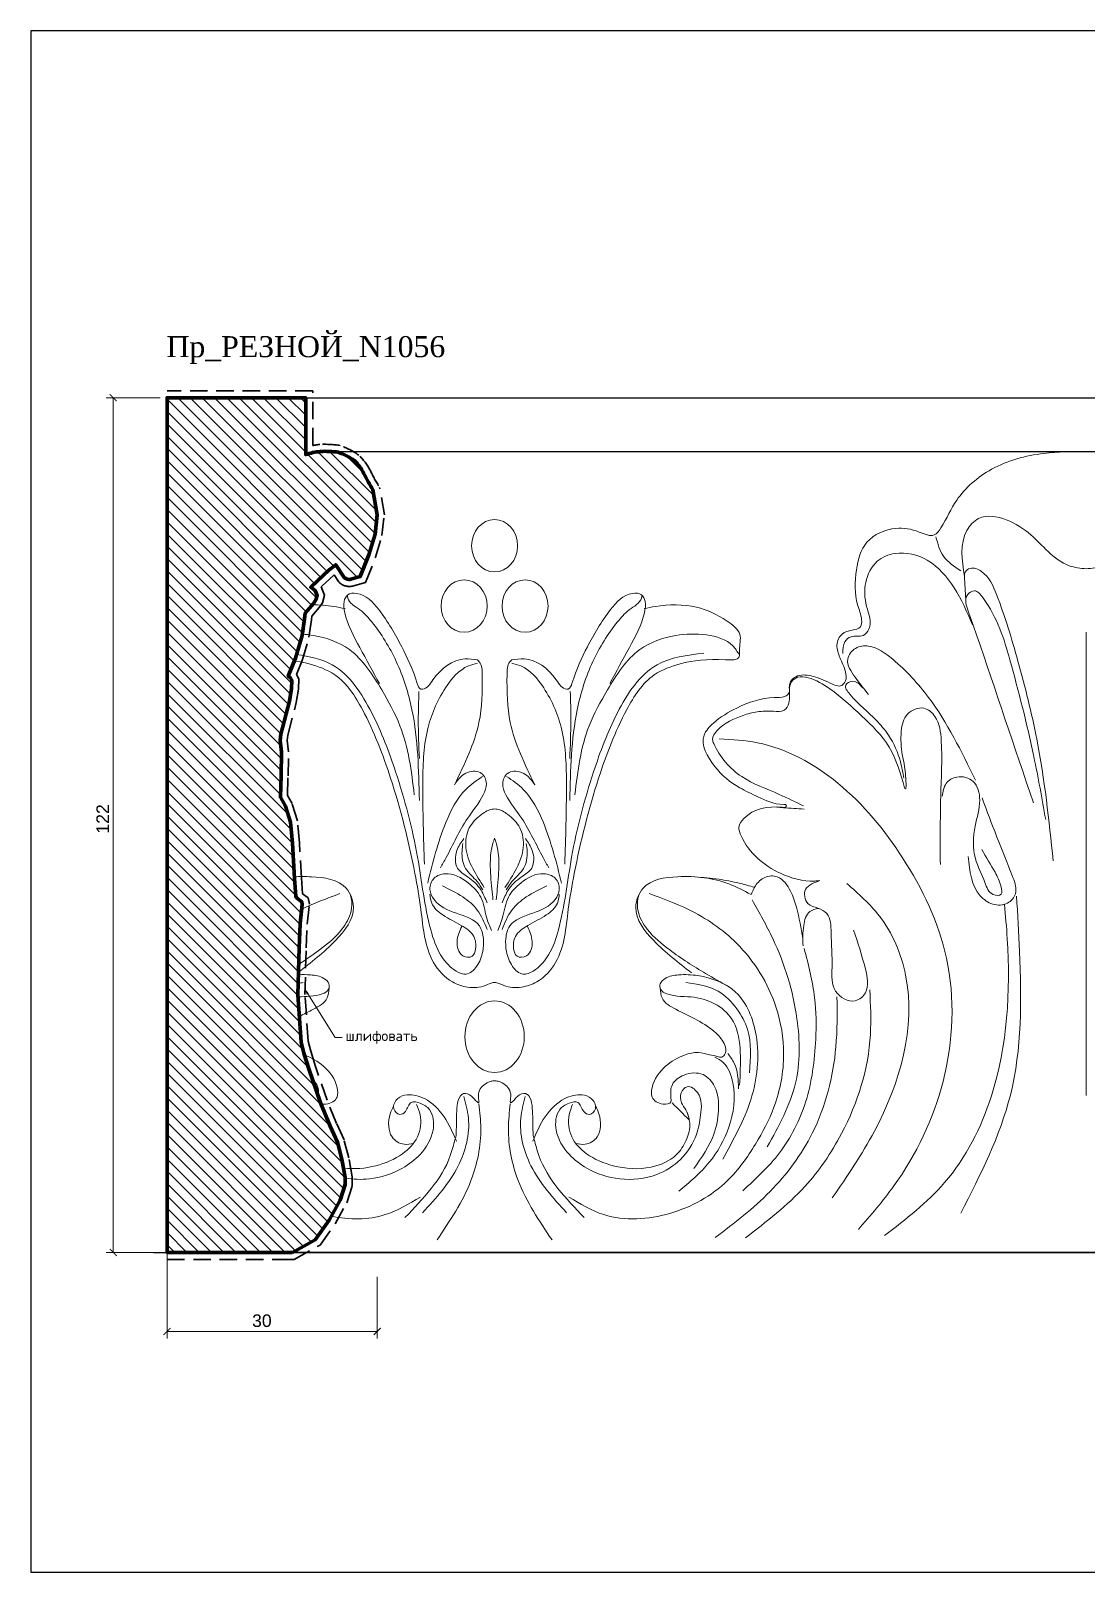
# Model space of a CAD drawing. Header units: millimetres. Extents: x 1309 to 1639, y -569 to -349.
# Drawn here: x 1309.3 to 1459.9, y -569.2 to -349.2 of the extents above; entities that cross this region are included whole.
import ezdxf
from ezdxf import colors
from ezdxf.entities.mleader import LeaderData, LeaderLine
from ezdxf.math import Vec2, Vec3

# ---------------------------------------------------------------- set-up
doc = ezdxf.new("R2010")
doc.units = ezdxf.units.MM
doc.linetypes.add('HIDDEN', pattern=[0.375, 0.25, -0.125])
for name, color, linetype, lineweight in [('0.15', 7, 'Continuous', 15), ('линия 50', 1, 'Continuous', 140), ('служебный слой РАЗМЕРЫ', 7, 'Continuous', 9)]:
    doc.layers.add(name, color=color, linetype=linetype, lineweight=lineweight)
doc.layers.add('Outside panel', color=7, linetype='Continuous', lineweight=18, true_color=0x7f5e57)
doc.layers.add('размеры в модели', color=7, linetype='Continuous')
doc.styles.add('ELECT', font='times.ttf')
doc.styles.get("Standard").update_dxf_attribs({"font": 'arial.ttf'})
doc.styles.add('ЕСКД профили текст', font='isocpeur.ttf')
doc.dimstyles.new('M_1', dxfattribs={"dimtxt": 1.8, "dimasz": 1, "dimexe": 1, "dimexo": 1, "dimgap": 0.6, "dimtad": 1, "dimdec": 0, "dimdsep": 46, "dimtxsty": 'Standard', "dimblk": 'ARCHTICK', "dimcen": -5, "dimclrd": 7, "dimclre": 7, "dimclrt": 7, "dimadec": 0, "dimazin": 0, "dimtfac": 1, "dimtdec": 0, "dimtmove": 0, "dimatfit": 3, "dimfxl": 1, "dimtolj": 1, "dimtzin": 0, "dimlwd": 5, "dimlwe": 5, "dimarcsym": 0})

# ---------------------------------------------------------------- blocks, each defined once
blk = doc.blocks.new('_ArchTick')
at = {"color": 0, "linetype": 'ByBlock', "const_width": 0.15}
blk.add_lwpolyline([(-0.5, -0.5), (0.5, 0.5)], dxfattribs=at)
blk = doc.blocks.new('*D3')
at = {"layer": 'Defpoints', "color": 0, "ltscale": 1000, "transparency": 16777216}
for p in [(1328.7, -420.37), (1358.7, -526.08), (1358.7, -534.86)]:
    blk.add_point(p, dxfattribs=at)
at = {"layer": 'размеры в модели', "color": 7, "lineweight": 5, "ltscale": 1000, "transparency": 16777216}
for p, q in [((1328.7, -421.37), (1328.7, -535.86)), ((1358.7, -527.08), (1358.7, -535.86)), ((1328.7, -534.86), (1358.7, -534.86))]:
    blk.add_line(p, q, dxfattribs=at)
at = {"layer": 'размеры в модели', "color": 7, "lineweight": 5, "ltscale": 1000, "transparency": 16777216, "rotation": 180}
blk.add_blockref('_ArchTick', (1328.7, -534.86), dxfattribs=at)
at = {"layer": 'размеры в модели', "color": 7, "lineweight": 5, "ltscale": 1000, "transparency": 16777216}
blk.add_blockref('_ArchTick', (1358.7, -534.86), dxfattribs=at)
at = {"layer": 'размеры в модели', "color": 7, "ltscale": 1000, "transparency": 16777216, "insert": (1342.23, -533.34), "char_height": 1.8, "attachment_point": 5}
blk.add_mtext('\\A1;30', dxfattribs=at)
blk = doc.blocks.new('*D2')
at = {"layer": 'Defpoints', "color": 0, "ltscale": 1000, "transparency": 16777216}
for p in [(1328.7, -401.59), (1321.02, -523.59), (1328.7, -523.59)]:
    blk.add_point(p, dxfattribs=at)
at = {"layer": 'размеры в модели', "color": 7, "lineweight": 5, "ltscale": 1000, "transparency": 16777216}
for p, q in [((1327.7, -401.59), (1320.02, -401.59)), ((1321.02, -401.59), (1321.02, -523.59)), ((1327.7, -523.59), (1320.02, -523.59))]:
    blk.add_line(p, q, dxfattribs=at)
for p, rotation in [((1321.02, -401.59), 90), ((1321.02, -523.59), 270)]:
    blk.add_blockref('_ArchTick', p, dxfattribs=dict(at, rotation=rotation))
at = {"layer": 'размеры в модели', "color": 7, "ltscale": 1000, "transparency": 16777216, "insert": (1319.51, -461.71), "char_height": 1.8, "attachment_point": 5, "rotation": 90}
blk.add_mtext('\\A1;122', dxfattribs=at)

msp = doc.modelspace()

# ---------------------------------------------------------------- hatches: boundary and pattern name
at = {"layer": 'Outside panel', "ltscale": 1000}
h = msp.add_hatch(dxfattribs=at)
h.set_pattern_fill('ANSI31', color=256, scale=9.894831, angle=90)
h.set_pattern_definition([(135, (-309124.835, 93080.4939), (-0.8745877676, -0.8745877676), [])])
edge = h.paths.add_edge_path()
edge.add_line((1346.6, -523.59), (1349.84, -521.78))
edge.add_line((1349.84, -521.78), (1351.83, -518.96))
edge.add_line((1351.83, -518.96), (1353.41, -516.11))
edge.add_line((1353.41, -516.11), (1354.13, -513.91))
edge.add_line((1354.13, -513.91), (1354.13, -512.88))
edge.add_line((1354.13, -512.88), (1353.64, -510.28))
edge.add_line((1353.64, -510.28), (1353, -507.86))
edge.add_line((1353, -507.86), (1351.98, -505.55))
edge.add_line((1351.98, -505.55), (1350.59, -502.22))
edge.add_line((1350.59, -502.22), (1348.92, -497.36))
edge.add_line((1348.92, -497.36), (1348.23, -495.16))
edge.add_line((1348.23, -495.16), (1347.83, -493.58))
edge.add_line((1347.83, -493.58), (1347.38, -486.8))
edge.add_line((1347.38, -486.8), (1347.55, -480.1))
edge.add_line((1347.55, -480.1), (1347.67, -476.64))
edge.add_line((1347.67, -476.64), (1348, -473.92))
edge.add_line((1348, -473.92), (1347.92, -473.53))
edge.add_line((1347.92, -473.53), (1347.18, -472.97))
edge.add_line((1347.18, -472.97), (1347.07, -472.73))
edge.add_line((1347.07, -472.73), (1346.89, -470.21))
edge.add_line((1346.89, -470.21), (1346.59, -465.18))
edge.add_line((1346.59, -465.18), (1346.3, -462.17))
edge.add_line((1346.3, -462.17), (1345.61, -459.89))
edge.add_line((1345.61, -459.89), (1344.88, -458.61))
edge.add_line((1344.88, -458.61), (1344.96, -455.53))
edge.add_line((1344.96, -455.53), (1345.05, -452.18))
edge.add_line((1345.05, -452.18), (1344.85, -450.53))
edge.add_line((1344.85, -450.53), (1344.94, -449.59))
edge.add_line((1344.94, -449.59), (1346.15, -444.9))
edge.add_line((1346.15, -444.9), (1346.45, -443.1))
edge.add_line((1346.45, -443.1), (1346.49, -441.94))
edge.add_line((1346.49, -441.94), (1346.31, -441.59))
edge.add_line((1346.31, -441.59), (1345.99, -441.31))
edge.add_line((1345.99, -441.31), (1347.04, -438.78))
edge.add_line((1347.04, -438.78), (1347.97, -435.53))
edge.add_line((1347.97, -435.53), (1348.33, -433.13))
edge.add_line((1348.33, -433.13), (1348.42, -432.35))
edge.add_line((1348.42, -432.35), (1349.62, -430.95))
edge.add_line((1349.62, -430.95), (1349.95, -430.43))
edge.add_line((1349.95, -430.43), (1350.12, -429.82))
edge.add_line((1350.12, -429.82), (1349.82, -429.1))
edge.add_line((1349.82, -429.1), (1349.21, -428.64))
edge.add_line((1349.21, -428.64), (1350.11, -427.75))
edge.add_line((1350.11, -427.75), (1351.84, -426.14))
edge.add_line((1351.84, -426.14), (1352.78, -425.42))
edge.add_line((1352.78, -425.42), (1353.99, -427.24))
edge.add_arc((1354.55, -426.8), 0.711, 218.4878, 252.9696)
edge.add_arc((1354.72, -425.97), 1.56, 255.877, 278.1011)
edge.add_line((1354.94, -427.51), (1356.27, -427.12))
edge.add_line((1356.27, -427.12), (1357.51, -423.73))
edge.add_line((1357.51, -423.73), (1358.38, -420.78))
edge.add_line((1358.38, -420.78), (1358.51, -418.3))
edge.add_line((1358.51, -418.3), (1358.08, -415.33))
edge.add_arc((1346.26, -418.77), 12.31, 16.2401, 31.1489)
edge.add_arc((1349.74, -416.25), 8.03, 28.6151, 45.157)
edge.add_arc((1349.49, -419.14), 10.43, 55.4241, 69.5476)
edge.add_arc((1351.29, -422.22), 12.98, 81.8541, 93.1688)
edge.add_arc((1351.59, -419.09), 9.88, 95.8775, 108.329)
edge.add_line((1348.48, -409.71), (1348.48, -401.59))
edge.add_line((1348.48, -401.59), (1328.7, -401.59))
edge.add_line((1328.7, -401.59), (1328.7, -523.59))
edge.add_line((1328.7, -523.59), (1345.95, -523.59))
edge.add_line((1345.95, -523.59), (1346.6, -523.59))

# ---------------------------------------------------------------- linework, layer by layer
at = {"color": 7, "ltscale": 1000}
for p, q in [((1351.86, -409.25), (1628.7, -409.25)), ((1326.75, -523.59), (1628.7, -523.59))]:
    msp.add_line(p, q, dxfattribs=at)
at = {"color": 6, "ltscale": 1000}
msp.add_lwpolyline([(1309.26, -569.22), (1639.26, -569.22), (1639.26, -349.22), (1309.26, -349.22)], close=True, dxfattribs=at)
at = {"color": 7}
msp.add_lwpolyline([(1328.7, -401.59), (1628.7, -401.59), (1628.7, -523.59), (1328.7, -523.59)], close=True, dxfattribs=at)
at = {"layer": '0.15', "color": 7, "ltscale": 1000}
msp.add_line((1459.86, -435.03), (1459.86, -501.18), dxfattribs=at)
at = {"layer": '0.15', "color": 7, "ltscale": 1000, "extrusion": (0, 0, -1)}
for centre in [(1375.44, -422.72), (1379.79, -431.32)]:
    msp.add_ellipse(centre, major_axis=(0, 3.74), ratio=0.87881, dxfattribs=at)
at = {"layer": '0.15', "color": 7, "ltscale": 1000}
msp.add_ellipse((1371.09, -431.32), major_axis=(0, 3.74), ratio=0.87881, dxfattribs=at)
at = {"layer": '0.15', "color": 7, "ltscale": 1000, "extrusion": (0, 0, -1)}
msp.add_ellipse((1375.44, -492.79), major_axis=(0, -5.11), ratio=0.829032, start_param=-3.141592653589793, end_param=3.141592653589793, dxfattribs=at)
at = {"layer": '0.15', "color": 7, "ltscale": 1000}
for points in [[(1459.86, -409.25), (1453.81, -409.55), (1446.37, -411.8), (1441.38, -416.23), (1439.12, -420.16), (1438.18, -421.18), (1436.05, -420.76), (1432.69, -420.24), (1428.57, -422.22), (1427.07, -426.14), (1427.25, -431.14), (1427.81, -433.31), (1427.65, -434.28), (1426.48, -434.76), (1425.03, -435.32), (1424.3, -436.9), (1424.71, -438.67), (1425.51, -440.72), (1425.51, -442.01), (1424.99, -442.65), (1423.34, -442.33), (1420.6, -441.29), (1418.42, -441.41), (1417.5, -442.65), (1417.45, -443.78), (1416.85, -444.23), (1415.35, -444.38), (1410, -445.88), (1406.67, -448.03), (1405.33, -449.77), (1406.83, -454.19), (1410.43, -457.26), (1413.02, -458.55), (1416.73, -459.65), (1417.07, -459.76), (1417.06, -459.92), (1416.96, -460), (1416.9, -460.03), (1416.46, -460.05), (1411.01, -461.65), (1410.31, -462.87), (1410.62, -464.14), (1416.22, -469.46), (1421.12, -470.57), (1421.84, -470.52)], [(1459.86, -426.02), (1457.45, -425.57), (1454.43, -423.54), (1451.97, -421.18), (1448.45, -419.01), (1444.51, -418.83), (1442.85, -420.53), (1442.49, -427.09)], [(1459.86, -426.02), (1462.26, -425.57), (1465.29, -423.54), (1467.75, -421.18), (1471.27, -419.01), (1475.21, -418.83), (1476.87, -420.53), (1477.23, -427.09)], [(1441.96, -426.29), (1439.5, -424.21), (1438.42, -421.43)], [(1443.64, -434.02), (1441.01, -428.71), (1437.18, -424.79), (1432.59, -423.82), (1430.05, -424.94), (1428.4, -427.94), (1428.53, -431.37), (1428.86, -434.64), (1428.03, -435.53), (1426.3, -435.7), (1425.43, -436.41), (1425.15, -438.09)], [(1442.49, -427.09), (1442.6, -426.5), (1443.29, -425.95), (1444.92, -426.39), (1447.07, -429.69), (1450.12, -439.19), (1452.82, -450.34), (1455.15, -467.69)], [(1442.68, -430.34), (1442.49, -427.09)], [(1359, -442.39), (1356.2, -437.25), (1354.06, -432.28), (1353.97, -430.67), (1354.48, -429.72), (1355.74, -429.52), (1358.91, -431.83), (1362.19, -437.14), (1364.4, -442.36), (1364.92, -443.18), (1365.14, -443.2), (1366.64, -441.86), (1371.23, -438.88), (1373, -439.02)], [(1354.43, -429.76), (1354.49, -430.18), (1356.23, -431.88), (1357.92, -433.6), (1361.41, -439.23), (1363.65, -446.14), (1364.7, -459.06)], [(1375.44, -485.05), (1375.63, -485.07), (1376.74, -485.48), (1379.28, -485.71), (1381.45, -484.98), (1384.15, -482.19), (1385.96, -474.61), (1386.81, -469.5), (1390.28, -455.89), (1394.31, -446.1), (1398.23, -441.15), (1401.9, -439.58), (1408.37, -439), (1410.33, -438.59), (1410.39, -437.69), (1410.43, -435.36), (1408.61, -433.46), (1404.24, -431.48), (1398.4, -431.38), (1396.77, -431.69)], [(1391.88, -442.39), (1394.67, -437.25), (1396.82, -432.28), (1396.91, -430.67), (1396.4, -429.72), (1395.13, -429.52), (1391.97, -431.83), (1388.69, -437.14), (1386.48, -442.36), (1385.96, -443.18), (1385.74, -443.2), (1384.24, -441.86), (1379.65, -438.88), (1377.88, -439.02)], [(1396.45, -429.76), (1396.39, -430.18), (1394.65, -431.88), (1392.96, -433.6), (1389.47, -439.23), (1387.23, -446.14), (1386.18, -459.06)], [(1444.22, -435.41), (1443.02, -432.04), (1442.91, -429.73), (1443.9, -429.15), (1445.1, -430.11), (1448.97, -439), (1452.39, -452.81), (1454.08, -461.77)], [(1410.33, -438.23), (1409.44, -437), (1405.66, -435.45), (1401.28, -435.52), (1396.17, -437.54), (1391.53, -443.3)], [(1444.22, -435.41), (1452.33, -459.39)], [(1444.07, -456.18), (1437.37, -444.37), (1432.25, -438.92), (1428.79, -437.05), (1426.95, -437.36), (1425.83, -438.89), (1426.89, -441.48), (1428.79, -443.94)], [(1365.42, -468.17), (1365.19, -456.83), (1365.85, -449.02), (1368.43, -443), (1371.72, -439.87), (1373, -439.5)], [(1373, -439.02), (1373.26, -439.28), (1373.67, -441.14), (1373.21, -447.93), (1369.71, -456.82)], [(1405.3, -438.05), (1398.62, -439.71), (1392.97, -446.57), (1389.56, -455), (1386.43, -467.18), (1384.54, -477.55), (1383.15, -481.11), (1381.26, -483.22), (1379.83, -483.87), (1379.52, -483.87), (1378, -482.75), (1377.14, -480.65), (1377.04, -478.79), (1377.6, -476.99), (1380.89, -475.16), (1384.08, -473.21), (1384.67, -471.76), (1384.08, -470.18), (1382.5, -469.53), (1379.21, -470.83), (1377.41, -472.87), (1376.58, -475.75), (1375.9, -477.64)], [(1377.88, -439.02), (1377.62, -439.28), (1377.21, -441.14), (1377.67, -447.93), (1381.17, -456.82)], [(1385.46, -468.17), (1385.69, -456.83), (1385.03, -449.02), (1382.45, -443), (1379.16, -439.87), (1377.88, -439.5)], [(1417.51, -444.08), (1417.54, -443.02), (1417.83, -442.12), (1418.66, -441.49), (1420.19, -441.55), (1423.29, -443.15), (1427.82, -446.99), (1431.76, -451.47), (1433.94, -457.28)], [(1427.96, -443), (1426.55, -442.07), (1425.54, -442.61), (1426.11, -443.88), (1429.9, -447.63), (1431.66, -449.77), (1433.35, -453.53), (1433.83, -455.91)], [(1359.35, -443.3), (1361.94, -448.42), (1363.98, -458.25)], [(1364.64, -443.53), (1364.55, -447.59), (1364.71, -453.1)], [(1386.24, -443.53), (1386.32, -447.59), (1386.17, -453.1)], [(1391.53, -443.3), (1388.93, -448.42), (1386.89, -458.25)], [(1417.51, -444.08), (1417.44, -445.19), (1416.75, -446.19), (1415.24, -446.35), (1412.91, -446.42), (1410.89, -446.94), (1407.21, -449.07), (1406.54, -450.36), (1406.71, -450.93), (1410.7, -455.66), (1416.05, -458.2), (1419.52, -459.86)], [(1433.94, -457.28), (1434.06, -457.43), (1434.15, -456.87), (1433.62, -452.49), (1433.47, -449.16), (1434.38, -446.74), (1436.69, -445.91), (1438.28, -447.08), (1439.18, -450.52), (1439.11, -458.51), (1439.05, -468.22)], [(1407.51, -450.29), (1412.95, -450.84), (1424.42, -456.61), (1433.67, -467.28), (1439.92, -481.56), (1439.43, -499.17), (1432.41, -514.1), (1427.35, -520.33)], [(1369.71, -456.82), (1370.66, -455.66), (1372.67, -454.89), (1373.58, -455.21), (1374.27, -456.65), (1373.83, -458.25), (1371.55, -461.67), (1368.52, -467.23), (1367.7, -468.69)], [(1381.17, -456.82), (1380.22, -455.66), (1378.2, -454.89), (1377.3, -455.21), (1376.61, -456.65), (1377.05, -458.25), (1379.33, -461.67), (1382.36, -467.23), (1383.18, -468.69)], [(1373.73, -455.63), (1371.34, -457.5), (1368.48, -462.23), (1365.89, -470.86)], [(1377.15, -455.63), (1379.53, -457.5), (1382.4, -462.23), (1384.99, -470.86)], [(1439.31, -458.48), (1439.89, -456.65), (1441.41, -455.73), (1443.73, -456.36), (1444.67, -459.01), (1444.02, -462.73), (1444.05, -467.38), (1445.41, -470.78), (1446.6, -472.49), (1447.72, -472.46), (1447.72, -471.42), (1446.85, -469.33), (1444.95, -466.09)], [(1443.02, -467.07), (1444.75, -472.68), (1446.53, -473.87), (1448.63, -473.73), (1449.77, -472.38), (1449.41, -470.08), (1447.12, -464.29), (1445, -458.72)], [(1419.6, -460.3), (1416.67, -460.11), (1415.7, -460.03)], [(1374.36, -473.67), (1373.5, -471.88), (1371.58, -469.96), (1370.15, -468.72), (1370.07, -466.22), (1371.03, -464.52)], [(1370.92, -465.24), (1370.79, -466.31), (1371.3, -468.78), (1372.97, -470.66), (1373.78, -471.84)], [(1375.44, -464.47), (1375.19, -465.2), (1374.83, -467.98), (1375.05, -471.7), (1375.21, -473.27)], [(1375.44, -464.47), (1375.69, -465.2), (1376.05, -467.98), (1375.83, -471.7), (1375.67, -473.27)], [(1376.52, -473.67), (1377.38, -471.88), (1379.3, -469.96), (1380.73, -468.72), (1380.81, -466.22), (1379.85, -464.52)], [(1379.96, -465.24), (1380.09, -466.31), (1379.58, -468.78), (1377.91, -470.66), (1377.1, -471.84)], [(1412.04, -472.5), (1408.87, -470.98), (1401.59, -469.96), (1396.62, -471.61), (1395.59, -474.3), (1398.14, -479.06), (1403.53, -483.66)], [(1412.54, -471.47), (1410.34, -470.88), (1407.42, -470.32), (1404.02, -469.98)], [(1419.44, -478.76), (1419.03, -476.59), (1417.67, -472.04), (1415.77, -469.97), (1414.01, -470.06), (1412.66, -471.27), (1412.04, -472.5)], [(1421.84, -470.52), (1420.7, -470.99), (1419.8, -471.8), (1419.7, -472.77), (1420.2, -473.83), (1421.56, -474.44), (1422.85, -475.23), (1423.46, -477.94), (1423.59, -482.91), (1424.11, -486.31), (1426.91, -487.66), (1428.35, -486.53), (1428.35, -483.11), (1426.68, -477.57)], [(1366.21, -472.46), (1366.47, -473.73), (1368.05, -475.41), (1370.69, -476.9), (1372.48, -478.51), (1372.72, -480.25), (1372.24, -481.32), (1370.89, -481.24), (1370.22, -480.33), (1370.32, -478.07), (1370.75, -477.08)], [(1367.99, -471.28), (1370.92, -472.85), (1372.97, -474.71), (1374.38, -477.5)], [(1382.88, -471.28), (1379.96, -472.85), (1377.91, -474.71), (1376.5, -477.5)], [(1384.67, -472.46), (1384.41, -473.73), (1382.82, -475.41), (1380.19, -476.9), (1378.4, -478.51), (1378.16, -480.25), (1378.64, -481.32), (1379.99, -481.24), (1380.66, -480.33), (1380.56, -478.07), (1380.13, -477.08)], [(1397.51, -472.37), (1403.11, -474.64), (1409.96, -479.44), (1415.59, -488.55), (1416.69, -495.29), (1415.3, -502.84), (1412.67, -508.12), (1408.69, -513.33), (1400.44, -518.01), (1391.04, -518.19), (1386.03, -515.68)], [(1408.86, -485.67), (1405.56, -483.78), (1400.43, -480.41), (1397.23, -477.45), (1395.93, -474.88), (1395.9, -473.06), (1396.01, -472.6)], [(1425.71, -470.93), (1430.35, -475.57), (1434.09, -483.99), (1429.65, -506.26), (1423.63, -515.81)], [(1449.93, -472.72), (1450.35, -480.61), (1449.04, -501.13), (1441.98, -517.98)], [(1412.18, -473.28), (1415.13, -478.79), (1418.59, -490.24), (1418.38, -499.42), (1414.35, -508.5)], [(1421.65, -474.48), (1420.42, -474.93), (1419.55, -476.93), (1419.46, -479.82)], [(1448.2, -473.86), (1448.6, -478.8), (1446.33, -501.24), (1439.66, -513.62), (1431.07, -521.19)], [(1419.62, -480.19), (1421.11, -487.24), (1421.26, -493.15), (1419.81, -502.15), (1416.09, -509.38), (1410.85, -514.79)], [(1410.41, -499.72), (1410.49, -495.04), (1409.51, -490.65), (1407.21, -488.31), (1403.93, -487.17), (1400.03, -486.67), (1399.13, -486.03), (1399.08, -485.24), (1399.8, -484.47), (1401.7, -483.97), (1404.45, -484.08), (1409.84, -486.44), (1412.75, -492.57), (1412, -501.78), (1407.99, -510.25)], [(1399.07, -485.87), (1399.33, -487.26), (1401.3, -488.88), (1407.05, -492.3), (1408.3, -494.01), (1408.35, -495.2), (1407.88, -495.69), (1407.21, -495.6), (1406.11, -495.36), (1404.53, -495.04), (1402.54, -495.42), (1399.85, -497), (1397.91, -500.08), (1397.93, -501.4), (1399.5, -502.41), (1400.59, -502.1), (1400.61, -501.6), (1400.81, -499.62), (1402.47, -498.27), (1405.18, -498.21), (1406.84, -499.9), (1407.39, -503.35), (1406.73, -506.7), (1403.86, -511.62)], [(1402.74, -485.06), (1407.34, -486.31), (1410.01, -488.82), (1411.52, -491.72), (1411.81, -497.94)], [(1428.98, -486.12), (1429.07, -492.47), (1424.95, -506.63), (1419.71, -514.17), (1411.24, -521.49)], [(1424.3, -487.11), (1424.14, -494.25), (1420.77, -506.57), (1414.76, -514.88), (1406.93, -521.47)], [(1406.86, -495.69), (1408.05, -496.47), (1409.45, -499.39), (1408.87, -505.71), (1406.08, -510.72), (1401.74, -514.85)], [(1408.72, -495.2), (1409.64, -496.58), (1410.24, -500.21)], [(1371.06, -501.35), (1371.7, -504.4), (1370.25, -511.22), (1365.17, -517.91)], [(1379.82, -501.35), (1379.18, -504.4), (1380.63, -511.22), (1385.71, -517.91)], [(1403.19, -504.49), (1402.74, -503.24), (1402.12, -502.21), (1402.08, -500.8), (1402.92, -499.93), (1404.4, -500.78), (1404.84, -503.99), (1404.25, -506.73), (1401.97, -510.3), (1398.57, -512.47), (1393.31, -513.08), (1388.59, -511.56), (1386.08, -509.58), (1384.23, -506.12), (1384.73, -503.2), (1386.06, -502.28), (1387.33, -502.18), (1388.17, -503.47), (1388.98, -503.89), (1389.82, -503.07), (1389.23, -501.61), (1387.94, -501.09), (1385.46, -501.63), (1382.66, -504.22), (1380.88, -507.71)], [(1361.03, -502.69), (1360.54, -503.79), (1360.33, -505.58), (1360.8, -507.1), (1362.53, -508.14), (1363.84, -508.03)], [(1373.21, -502.38), (1373.47, -505.86), (1372.07, -513.31), (1367.23, -521.8)], [(1377.67, -502.38), (1377.41, -505.86), (1378.8, -513.31), (1383.64, -521.8)], [(1386.58, -502.46), (1386.08, -503.92), (1386.46, -507.1), (1388.56, -509.49), (1392.37, -511.21), (1397.76, -511.41), (1401.39, -509.63), (1402.78, -507.54), (1403.28, -505.11), (1402.9, -503.58)], [(1389.85, -502.69), (1390.33, -503.79), (1390.55, -505.58), (1390.08, -507.1), (1388.35, -508.14), (1387.04, -508.03)], [(1400.79, -502.25), (1403.15, -504.61)], [(1369.78, -507.46), (1369.12, -509.76), (1362.64, -518.62)], [(1381.09, -507.46), (1381.76, -509.76), (1388.24, -518.62)]]:
    msp.add_spline(points, degree=3, dxfattribs=at)
for points, knots in [([(1349.44, -431.15), (1350.46, -431.14), (1352.05, -431.26), (1353.57, -431.58), (1354.11, -431.69)], [80.00298, 80.00298, 80.00298, 80.00298, 83.011059, 84.671531, 84.671531, 84.671531, 84.671531]), ([(1347.99, -435.34), (1348.53, -435.37), (1350.87, -435.63), (1355.7, -437.36), (1358.02, -441.14), (1359.35, -443.3)], [8.36069, 8.36069, 8.36069, 8.36069, 9.986865, 15.482099, 22.871757, 22.871757, 22.871757, 22.871757]), ([(1375.44, -485.05), (1375.37, -485.06), (1374.92, -485.1), (1373.75, -485.76), (1371.65, -485.88), (1368.84, -484.94), (1365.52, -481.27), (1365.13, -475.42), (1363.61, -466.61), (1361.17, -456.87), (1357.52, -447.33), (1353.65, -441.16), (1349.46, -439.64), (1347.59, -439.25), (1346.89, -439.15)], [0, 0, 0, 0, 0.196407, 1.377279, 3.923309, 6.21318, 10.097652, 17.889726, 23.068933, 37.118239, 47.705479, 54.02023, 58.00741, 60.296673, 60.296673, 60.296673, 60.296673]), ([(1347.19, -438.25), (1349.01, -438.51), (1353.7, -439.47), (1358.31, -446.64), (1361.83, -455.99), (1364.63, -466.49), (1365.55, -475.39), (1367.37, -480.94), (1369.19, -483.04), (1370.62, -483.87), (1371.89, -483.88), (1373.12, -482.69), (1373.81, -480.8), (1373.94, -478.79), (1373.28, -476.18), (1369.92, -475.23), (1367.06, -474), (1365.98, -471.75), (1366.62, -469.97), (1369.03, -469.15), (1371.56, -470.55), (1373.79, -472.81), (1374.11, -475.48), (1374.73, -477.02), (1374.98, -477.64)], [1.559379, 1.559379, 1.559379, 1.559379, 6.878548, 15.771994, 24.859913, 37.437949, 47.976525, 51.801577, 54.633776, 56.200494, 56.508956, 58.395099, 60.672182, 62.532524, 64.41705, 68.17436, 71.91775, 73.4881, 75.174357, 76.884226, 80.419043, 83.141853, 86.142032, 88.149313, 88.149313, 88.149313, 88.149313]), ([(1373.96, -471.51), (1373.38, -470.62), (1372.24, -468.84), (1371.09, -465.95), (1371.55, -462.9), (1373.27, -461.19), (1374.66, -460.32), (1375.32, -460.29), (1375.44, -460.29)], [0, 0, 0, 0, 0.429885, 0.851041, 1.230805, 1.585965, 1.808347, 1.856184, 1.856184, 1.856184, 1.856184]), ([(1376.92, -471.51), (1377.5, -470.62), (1378.64, -468.84), (1379.79, -465.95), (1379.33, -462.9), (1377.61, -461.19), (1376.22, -460.32), (1375.56, -460.29), (1375.44, -460.29)], [0, 0, 0, 0, 0.429885, 0.851041, 1.230805, 1.585965, 1.808347, 1.856184, 1.856184, 1.856184, 1.856184]), ([(1346.87, -469.97), (1347.66, -469.93), (1350.28, -469.92), (1354.18, -470.47), (1356, -475.25), (1352.43, -479.74), (1349.25, -482.2), (1347.46, -483.58)], [8.547029, 8.547029, 8.547029, 8.547029, 10.867639, 16.101404, 18.98684, 24.385477, 31.330949, 31.330949, 31.330949, 31.330949]), ([(1347.49, -482.44), (1348.5, -481.8), (1350.69, -480.31), (1353.49, -477.99), (1355.06, -475.28), (1355.11, -473.49), (1354.91, -472.75), (1354.86, -472.6)], [6.356002, 6.356002, 6.356002, 6.356002, 9.945392, 14.298298, 17.183229, 19.001501, 19.480872, 19.480872, 19.480872, 19.480872]), ([(1347.4, -487.12), (1348.54, -487.03), (1350.06, -487.12), (1351.84, -486.22), (1351.9, -485.09), (1350.85, -484.18), (1349.25, -483.92), (1348.03, -483.92), (1347.45, -483.96)], [16.386232, 16.386232, 16.386232, 16.386232, 19.866061, 20.965954, 21.758515, 22.811214, 24.779961, 26.508046, 26.508046, 26.508046, 26.508046]), ([(1351.81, -485.87), (1351.77, -486.37), (1351.68, -487.74), (1349.69, -488.85), (1348.23, -489.55), (1347.58, -489.88)], [0, 0, 0, 0, 1.412658, 3.959563, 6.10794, 6.10794, 6.10794, 6.10794]), ([(1348.31, -495.41), (1348.32, -495.41), (1349.32, -495.79), (1351.3, -496.92), (1352.97, -499.21), (1353.16, -501.69), (1351.93, -502.45), (1350.86, -502.43), (1350.65, -502.37)], [20.055245, 20.055245, 20.055245, 20.055245, 20.084527, 23.205852, 26.843875, 28.162989, 30.030822, 30.652348, 30.652348, 30.652348, 30.652348]), ([(1350.29, -501.34), (1350.33, -500.71), (1350.31, -499.77), (1349.7, -499.08), (1349.44, -498.86)], [31.900102, 31.900102, 31.900102, 31.900102, 33.651828, 34.662483, 34.662483, 34.662483, 34.662483]), ([(1369.91, -507.17), (1369.94, -506.68), (1370.04, -505.16), (1369.95, -503.18), (1370.29, -501.45), (1371.14, -500.69), (1372.27, -501.21), (1372.62, -501.86), (1373.28, -502.37), (1372.95, -500.79), (1373.54, -499.83), (1374.71, -499.14), (1375.27, -499.1), (1375.44, -499.1)], [0, 0, 0, 0, 0.198283, 0.611071, 0.807267, 0.878689, 1.039425, 1.195017, 1.226752, 1.305, 1.584327, 1.746256, 1.812521, 1.812521, 1.812521, 1.812521]), ([(1380.97, -507.17), (1380.94, -506.68), (1380.84, -505.16), (1380.93, -503.18), (1380.59, -501.45), (1379.74, -500.69), (1378.6, -501.21), (1378.26, -501.86), (1377.6, -502.37), (1377.93, -500.79), (1377.34, -499.83), (1376.17, -499.14), (1375.6, -499.1), (1375.44, -499.1)], [0, 0, 0, 0, 0.198283, 0.611071, 0.807267, 0.878689, 1.039425, 1.195017, 1.226752, 1.305, 1.584327, 1.746256, 1.812521, 1.812521, 1.812521, 1.812521]), ([(1354.13, -512.97), (1355.26, -513.17), (1358.11, -513.25), (1361.89, -512.06), (1365.12, -509.56), (1366.96, -506.61), (1366.67, -503.33), (1365.02, -502.26), (1363.24, -501.86), (1363.01, -503.41), (1361.8, -504.15), (1360.69, -502.96), (1361.5, -501.47), (1363.31, -500.87), (1365.96, -501.6), (1368.45, -504.13), (1369.48, -506.5), (1370, -507.71)], [23.043008, 23.043008, 23.043008, 23.043008, 26.454082, 31.41108, 34.612815, 38.539468, 41.502716, 43.124792, 44.401926, 45.942657, 46.855879, 48.023545, 49.597586, 50.992547, 53.53646, 57.347032, 61.258396, 61.258396, 61.258396, 61.258396]), ([(1364.3, -502.46), (1364.5, -502.94), (1365.09, -504.41), (1364.74, -507.27), (1362.17, -509.9), (1358.41, -511.46), (1355.43, -511.74), (1353.88, -511.54)], [0, 0, 0, 0, 1.53647, 4.737048, 7.926053, 12.104984, 16.737147, 16.737147, 16.737147, 16.737147]), ([(1352.12, -518.42), (1354.72, -518.95), (1359.37, -518.97), (1363.23, -516.65), (1364.85, -515.68)], [63.243123, 63.243123, 63.243123, 63.243123, 70.961556, 76.567359, 76.567359, 76.567359, 76.567359])]:
    msp.add_open_spline(points, degree=3, knots=knots, dxfattribs=at)
for points in [[(1353.36, -472.37), (1351.53, -473.05), (1349.69, -473.72), (1347.92, -474.57)], [(1348.14, -485.06), (1347.9, -485.1), (1347.66, -485.13), (1347.42, -485.17)]]:
    msp.add_open_spline(points, degree=3, dxfattribs=at)
at = {"layer": 'линия 50', "color": 1, "linetype": 'HIDDEN', "lineweight": 30, "ltscale": 10, "true_color": 0xff0909}
msp.add_lwpolyline([(1328.7, -524.59), (1345.95, -524.59), (1346.86, -524.59), (1350.53, -522.54), (1352.67, -519.49), (1354.33, -516.51), (1355.13, -514.07), (1355.13, -512.78), (1354.62, -510.06), (1353.95, -507.53), (1352.9, -505.16), (1351.53, -501.87), (1349.87, -497.05), (1349.2, -494.88), (1348.83, -493.42), (1348.38, -486.78), (1348.55, -480.13), (1348.67, -476.71), (1349.01, -473.88), (1348.83, -472.96), (1348.05, -472.38), (1347.89, -470.14), (1347.59, -465.11), (1347.29, -461.98), (1346.54, -459.49), (1345.89, -458.36), (1345.96, -455.56), (1346.05, -452.13), (1345.86, -450.52), (1345.93, -449.76), (1347.13, -445.11), (1347.45, -443.2), (1347.5, -441.7), (1347.17, -441.08), (1347.99, -439.11), (1348.94, -435.75), (1349.32, -433.26), (1349.38, -432.77), (1350.42, -431.55), (1350.88, -430.85), (1351.17, -429.75), (1350.69, -428.58), (1350.8, -428.47), (1352.49, -426.9), (1352.54, -426.86), (1353.18, -427.83, 0.163184), (1354.08, -428.44, 0.107727), (1355.17, -428.49), (1357.02, -427.94), (1358.46, -424.36), (1359.36, -421.25), (1359.71, -418.29), (1359.03, -414.4, -0.02675), (1357.68, -411.95, 0.075547), (1356.05, -409.78, 0.06604), (1353.38, -408.4, 0.051754), (1350.5, -408.26, 0.023631), (1349.48, -408.41), (1349.48, -400.59), (1328.7, -400.59)], format="xyb", dxfattribs=at)
at = {"layer": 'линия 50', "color": 7}
msp.add_lwpolyline([(1346.6, -523.59), (1349.84, -521.78), (1351.83, -518.96), (1353.41, -516.11), (1354.13, -513.91), (1354.13, -512.88), (1353.64, -510.28), (1353, -507.86), (1351.98, -505.55), (1350.59, -502.22), (1348.92, -497.36), (1348.23, -495.16), (1347.83, -493.58), (1347.38, -486.8), (1347.55, -480.1), (1347.67, -476.64), (1348, -473.92), (1347.92, -473.53), (1347.18, -472.97), (1347.07, -472.73), (1346.89, -470.21), (1346.59, -465.18), (1346.3, -462.17), (1345.61, -459.89), (1344.88, -458.61), (1344.96, -455.53), (1345.05, -452.18), (1344.85, -450.53), (1344.94, -449.59), (1346.15, -444.9), (1346.45, -443.1), (1346.49, -441.94), (1346.31, -441.59), (1345.99, -441.31), (1347.04, -438.78), (1347.97, -435.53), (1348.33, -433.13), (1348.42, -432.35), (1349.62, -430.95), (1349.95, -430.43), (1350.12, -429.82), (1349.82, -429.1), (1349.21, -428.64), (1350.11, -427.75), (1351.84, -426.14), (1352.78, -425.42), (1353.99, -427.24, 0.151601), (1354.34, -427.48, 0.097276), (1354.94, -427.51), (1356.27, -427.12), (1357.51, -424.03), (1358.38, -421.05), (1358.7, -418.32), (1358.08, -414.76, -0.02472), (1356.79, -412.4, 0.072303), (1355.41, -410.55, 0.061704), (1353.13, -409.37, 0.04941), (1350.57, -409.26, 0.054384), (1348.48, -409.71), (1348.48, -401.59), (1328.7, -401.59), (1328.7, -523.59), (1345.95, -523.59)], format="xyb", close=True, dxfattribs=at)

# ---------------------------------------------------------------- texts
at = {"color": 7, "ltscale": 1000, "style": 'ELECT'}
msp.add_text('Пр_РЕЗНОЙ_N1056', height=3, dxfattribs=at).set_placement((1328.62, -395.8))

# ---------------------------------------------------------------- dimensions: what is measured, and where the dimension line sits
at = {"layer": 'размеры в модели', "color": 5, "ltscale": 1000}
dim = msp.add_linear_dim(base=(1321.02, -523.59), p1=(1328.7, -401.59), p2=(1328.7, -523.59), angle=90, dimstyle='M_1', dxfattribs=at)
dim.commit()
dim.dimension.update_dxf_attribs({"geometry": '*D2', "text_midpoint": (1321.02, -461.71), "dimtype": 128})
dim = msp.add_linear_dim(base=(1358.7, -534.86), p1=(1328.7, -420.37), p2=(1358.7, -526.08), dimstyle='M_1', dxfattribs=at)
dim.commit()
dim.dimension.update_dxf_attribs({"geometry": '*D3', "text_midpoint": (1342.23, -534.86), "dimtype": 128})

# ---------------------------------------------------------------- leaders
at = {"layer": 'служебный слой РАЗМЕРЫ'}
ml = msp.add_multileader_mtext('Standard', dxfattribs=at)
ml.set_content('\\A1;шлифовать', color=256, style='ЕСКД профили текст')
ml.set_leader_properties(color=256, linetype='ByLayer', lineweight=-1)
ml.build(insert=Vec2(0, 0))
ml.multileader.update_dxf_attribs({"dogleg_length": 1, "arrow_head_size": 1})
ctx = ml.context
ctx.base_point, ctx.char_height, ctx.arrow_head_size, ctx.landing_gap_size, ctx.plane_origin = Vec3(1353.68, -492.89), 1.5, 1, 0.5, Vec3(1367.16, -466.72)
notes = []
notes.append((ctx, [(1, (1, 1, 0), (1352.68, -492.89), (1, 0), 1, [(0, [(1348.25, -485.84)], 0, [])])]))
ctx.mtext.insert, ctx.mtext.flow_direction = Vec3(1354.18, -491.91), 5
for ctx, leaders in notes:
    for number, flags, end, landing, length, lines in leaders:
        leader = LeaderData()
        leader.index, (leader.has_last_leader_line, leader.has_dogleg_vector, leader.attachment_direction) = number, flags
        leader.last_leader_point, leader.dogleg_vector, leader.dogleg_length = Vec3(end), Vec3(landing), length
        for number, points, colour, breaks in lines:
            line = LeaderLine()
            line.index, line.vertices, line.color, line.breaks = number, Vec3.list(points), colors.encode_raw_color(colour), breaks
            leader.lines.append(line)
        ctx.leaders.append(leader)

doc.saveas('drawing.dxf')
